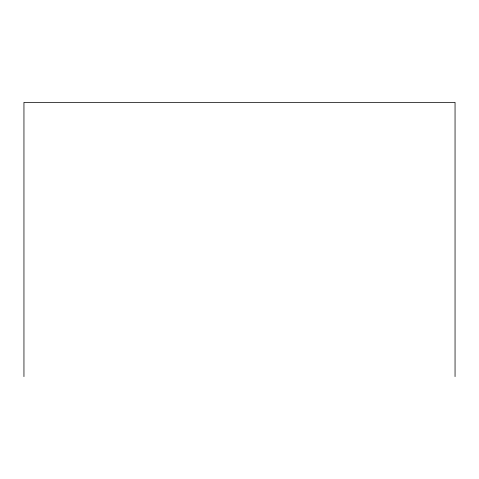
<?xml version="1.0" encoding="UTF-8"?>
<svg xmlns="http://www.w3.org/2000/svg" width="479" height="479" viewBox="0 0 479 479"><rect width="100%" height="100%" fill="white"/><g stroke="black" fill="none" stroke-linecap="round" stroke-linejoin="round"><path stroke-width="0.72" d="M455.05 376.626L455.05 102.374L23.95 102.374L23.95 376.626"/></g></svg>
